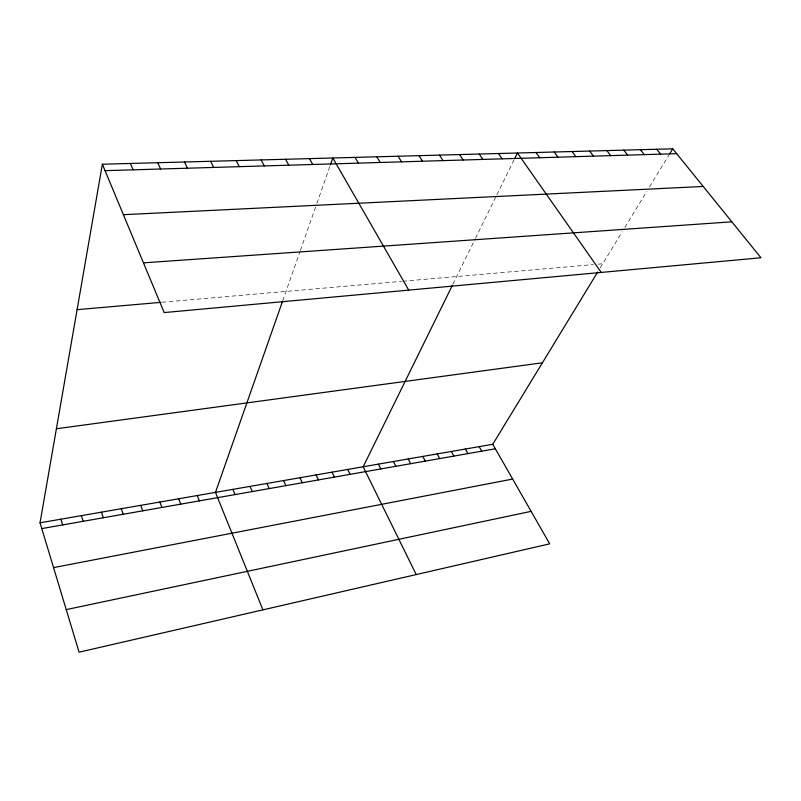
<?xml version="1.0" encoding="UTF-8"?>
<svg xmlns="http://www.w3.org/2000/svg" width="801" height="801" viewBox="0 0 801 801"><rect width="100%" height="100%" fill="white"/><g stroke="black" fill="none" stroke-linecap="round" stroke-linejoin="round"><path stroke-width="0.6" stroke-dasharray="4 3" d="M282.713 300.786L299.985 251.584M300.385 250.443L316.495 204.545M316.896 203.384L330.012 166.007M452.935 284.185L474.933 239.419M475.464 238.358L496.35 195.855M496.88 194.793L514.102 159.749M600.219 267.884L622.287 231.649M624.88 227.384L646.888 191.259M649.471 187.013L668.945 155.044M162.213 302.237L401.591 281.331M402.833 281.231L593.381 264.59M598.047 264.18L602.722 263.779"/><path stroke-width="1.2" d="M597.716 271.99L492.765 444.285L549.696 543.839L79.079 652.184L40.05 522.813L102.368 164.215L672.74 148.816L760.95 257.762L164.185 312.58L102.368 164.215M282.302 301.957L215.479 492.385L262.898 609.861M330.412 164.866L332.826 157.987L408.73 290.112M452.395 285.276L363.173 466.763L416.23 574.567M514.653 158.628L517.416 153.011L601.231 272.43M669.576 154.012L672.74 148.816M66.233 609.611L531.123 511.358M53.567 567.619L512.65 479.058M41.792 528.59L495.338 448.79M40.05 522.813L492.765 444.285M56.39 428.765L542.407 362.783M77.086 309.667L160.971 302.347M143.469 262.848L731.844 221.817M123.394 214.688L703.218 186.463M105.051 170.663L676.665 153.662M656.71 149.246L660.615 154.142M640.389 149.687L644.274 154.623M623.779 150.137L627.644 155.124M606.858 150.598L610.702 155.624M589.626 151.059L593.451 156.135M572.074 151.539L575.869 156.666M554.202 152.02L557.967 157.196M535.979 152.51L539.714 157.737M498.492 153.522L502.167 158.848M479.198 154.042L482.833 159.429M459.524 154.573L463.128 160.01M439.459 155.114L443.023 160.611M418.993 155.664L422.507 161.221M398.107 156.225L401.581 161.842M376.79 156.806L380.225 162.483M355.033 157.396L358.417 163.124M479.158 446.648L481.711 451.183M309.456 158.618L312.73 164.485M465.361 449.041L467.894 453.616M451.374 451.474L453.887 456.079M285.567 159.269L288.781 165.196M437.186 453.927L439.689 458.583M422.798 456.42L425.281 461.116M261.146 159.93L264.3 165.927M408.21 458.953L410.673 463.689M393.411 461.516L395.854 466.292M236.175 160.601L239.259 166.668M378.402 464.129L380.815 468.935M210.633 161.291L213.647 167.429M347.724 469.446L350.087 474.342M332.045 472.169L334.387 477.106M184.5 161.992L187.444 168.21M316.135 474.923L318.448 479.909M157.767 162.713L160.621 169.011M299.985 477.726L302.267 482.753M283.594 480.57L285.847 485.646M130.393 163.454L133.166 169.822M266.953 483.454L269.176 488.58M250.062 486.387L252.255 491.554M232.901 489.361L235.063 494.577M197.246 495.549L199.339 500.865M178.713 498.763L180.766 504.139M159.88 502.027L161.892 507.454M140.736 505.351L142.708 510.828M121.271 508.725L123.194 514.262M101.477 512.159L103.359 517.756M81.352 515.654L83.184 521.301M60.876 519.198L62.668 524.915"/></g></svg>
